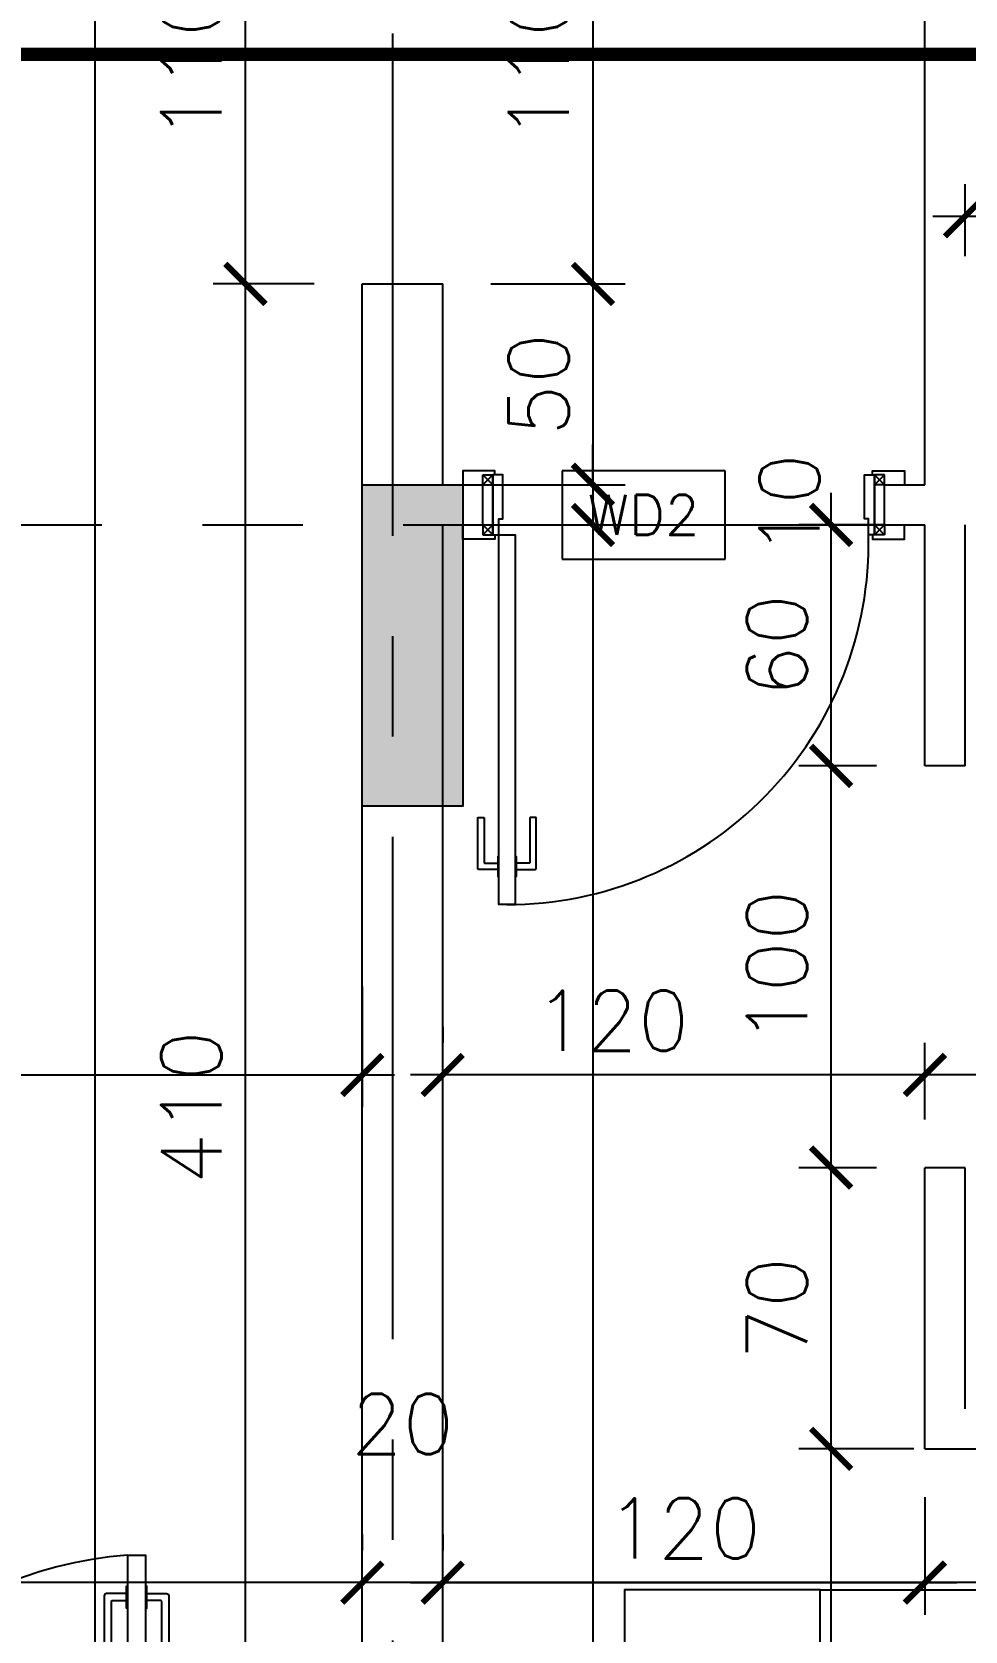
# Model space of a CAD drawing. Header units: centimetres. Extents: x -2093 to 438, y -64 to 4985.
# Drawn here: x -1062.2 to -830, y 1162.7 to 1560.7 of the extents above; entities that cross this region are included whole.
import ezdxf
from ezdxf.xclip import XClip

# ---------------------------------------------------------------- set-up
doc = ezdxf.new("R2010")
doc.units = ezdxf.units.CM
doc.header["$LTSCALE"] = 100
doc.header["$MEASUREMENT"] = 0
doc.header["$XCLIPFRAME"] = 0
doc.linetypes.add('GRID$0$GRID$0$XREF GRID$0$GRIDS$0$CENTER', pattern=[2, 1.25, -0.25, 0.25, -0.25])
doc.linetypes.add('XREF CUTTING LINES$0$DASHDOT', pattern=[1, 0.5, -0.25, 0, -0.25])
for name, color, linetype in [('$0$SCHEDUALE LINES-01', 2, 'Continuous'), ('A0-01 FLOOR PLANS$0$DIM IN', 1, 'Continuous'), ('A0-01 FLOOR PLANS$0$DOOR', 1, 'Continuous'), ('A0-01 FLOOR PLANS$0$HANDRAIL', 161, 'Continuous'), ('A0-01 FLOOR PLANS$0$TEXT-SCHED', 3, 'Continuous'), ('A0-01 FLOOR PLANS$0$WALL-01', 7, 'Continuous'), ('A0-01 FLOOR PLANS$0$WINDOW', 1, 'Continuous'), ('A0-01 FLOOR PLANS$0$WOODEN DOOR', 1, 'Continuous'), ('DIM IN', 1, 'Continuous'), ('GRID$0$XREF GRID', 11, 'GRID$0$GRID$0$XREF GRID$0$GRIDS$0$CENTER'), ('XREF CUTTING LINES$0$WALL SECT LINE', 6, 'XREF CUTTING LINES$0$DASHDOT'), ('XREF GF COL$0$COLUMN', 6, 'Continuous'), ('XREF GF COL$0$COLUMN HATCH', 201, 'Continuous')]:
    doc.layers.add(name, color=color, linetype=linetype)
doc.styles.add('A0-01 FLOOR PLANS$0$22', font='romans.shx')
doc.styles.add('A0-01 FLOOR PLANS$0$A0-01 GROUND FLOOR PLAN - For Entry modification$0$ROMANS', font='romans')
doc.dimstyles.new('A0-01 FLOOR PLANS$0$100', dxfattribs={"dimtxt": 15, "dimasz": 10, "dimexe": 8, "dimexo": 12, "dimgap": 6, "dimtad": 1, "dimdec": 0, "dimzin": 0, "dimdsep": 46, "dimtxsty": 'A0-01 FLOOR PLANS$0$22', "dimblk": 'A0-01 FLOOR PLANS$0$_ARCHTICK', "dimcen": 30, "dimdle": 8, "dimclrd": 1, "dimclre": 1, "dimclrt": 2, "dimadec": 0, "dimazin": 0, "dimtfac": 1, "dimtdec": 0, "dimtmove": 2, "dimatfit": 3, "dimldrblk": 'A0-01 FLOOR PLANS$0$_OBLIQUE', "dimfxl": 100, "dimtolj": 1, "dimtzin": 0, "dimarcsym": 0})
doc.dimstyles.new('A0-01 FLOOR PLANS$0$A0-01 GROUND FLOOR PLAN - For Entry modification$0$text', dxfattribs={"dimtxt": 18, "dimasz": 10, "dimexe": 10, "dimexo": 10, "dimgap": -6, "dimtad": 1, "dimtih": 1, "dimtoh": 1, "dimdec": 0, "dimdsep": 46, "dimtxsty": 'A0-01 FLOOR PLANS$0$A0-01 GROUND FLOOR PLAN - For Entry modification$0$ROMANS', "dimblk1": 'A0-01 FLOOR PLANS$0$A0-01 GROUND FLOOR PLAN - For Entry modification$0$_ARCHTICK', "dimblk2": 'A0-01 FLOOR PLANS$0$A0-01 GROUND FLOOR PLAN - For Entry modification$0$_ARCHTICK', "dimsah": 1, "dimcen": 25, "dimdle": 10, "dimse1": 1, "dimse2": 1, "dimsd1": 1, "dimsd2": 1, "dimclrd": 1, "dimclre": 1, "dimclrt": 2, "dimadec": 0, "dimazin": 0, "dimtfac": 1, "dimtdec": 0, "dimtmove": 2, "dimatfit": 3, "dimldrblk": 'A0-01 FLOOR PLANS$0$A0-01 GROUND FLOOR PLAN - For Entry modification$0$_ARCHTICK', "dimfxl": 1, "dimtolj": 1, "dimtzin": 0, "dimarcsym": 0})

# ---------------------------------------------------------------- blocks, each defined once
blk = doc.blocks.new('A0-01 FLOOR PLANS$0$d2232')
at = {"layer": 'A0-01 FLOOR PLANS$0$WOODEN DOOR'}
for p, q in [((-134.5, 31), (-137, 28.5)), ((-134.5, 28.5), (-137, 31)), ((0.5, 31), (3, 28.5)), ((0.5, 28.5), (3, 31)), ((-134.5, 1), (-137, 3.5)), ((-134.5, 3.5), (-137, 1)), ((0.5, 1), (3, 3.5)), ((0.5, 3.5), (3, 1))]:
    blk.add_line(p, q, dxfattribs=at)
for points in [[(-5.39, 122.02), (-1, 122.02), (-1, 31), (-5.39, 31)], [(-129.61, 72.28), (-134, 72.28), (-134, 31), (-129.61, 31)]]:
    blk.add_lwpolyline(points, close=True, dxfattribs=at)
for points in [[(-5.72, 112.47), (-10.66, 112.47, 0.414214), (-11.21, 111.92), (-11.21, 98.42, 0.414214), (-10.99, 98.2), (-9.67, 98.2, 0.414214), (-9.45, 98.42), (-9.45, 110.49, -0.414214), (-9.23, 110.71), (-5.72, 110.71)], [(-0.67, 112.47), (4.27, 112.47, -0.414214), (4.81, 111.92), (4.81, 98.42, -0.414214), (4.6, 98.2), (3.28, 98.2, -0.414214), (3.06, 98.42), (3.06, 110.49, 0.414214), (2.84, 110.71), (-0.67, 110.71)]]:
    blk.add_lwpolyline(points, format="xyb", dxfattribs=at)
for points in [[(-5.39, 108.85), (-5.72, 108.85), (-5.72, 114.34), (-5.39, 114.34)], [(-1, 108.85), (-0.67, 108.85), (-0.67, 114.34), (-1, 114.34)], [(-134, 31), (-134, 32), (-142, 32), (-142, 28.5)], [(0, 31), (0, 32), (8, 32), (8, 28.5)], [(-134.5, 31), (-137, 31), (-137, 28.5), (-134.5, 28.5)], [(-134.5, 31), (-133, 31), (-133, 27), (-132, 27), (-132, 1), (-134.5, 1), (-134.5, 31)], [(0.5, 31), (-1, 31), (-1, 27), (-2, 27), (-2, 1), (0.5, 1), (0.5, 31)], [(0.5, 31), (3, 31), (3, 28.5), (0.5, 28.5)], [(-134, 1), (-134, 0), (-142, 0), (-142, 3.5)], [(-134.5, 3.5), (-137, 3.5), (-137, 1), (-134.5, 1)], [(0, 1), (0, 0), (8, 0), (8, 3.5)], [(0.5, 3.5), (3, 3.5), (3, 1), (0.5, 1)]]:
    blk.add_lwpolyline(points, dxfattribs=at)
for centre, radius, start, end in [((1.03, 28.17), 94.08, 93.9429, 178.2769), ((-134.5, 31), 41.5, 0, 83.2298)]:
    blk.add_arc(centre, radius, start, end, dxfattribs=at)
blk = doc.blocks.new('XREF CUTTING LINES')
at = {"layer": 'XREF CUTTING LINES$0$WALL SECT LINE', "const_width": 3.32}
blk.add_lwpolyline([(-351.38, 1630.68), (-351.38, 1555.16), (-1935.28, 1555.16)], dxfattribs=at)
blk = doc.blocks.new('XREF GF COL')
at = {"layer": 'XREF GF COL$0$COLUMN HATCH'}
blk.add_hatch(color=256, dxfattribs=at).paths.add_polyline_path([(-11264.7, 1448), (-11289.7, 1448), (-11289.7, 1368), (-11264.7, 1368)])
at = {"layer": 'XREF GF COL$0$COLUMN'}
blk.add_lwpolyline([(-11289.7, 1448), (-11264.7, 1448), (-11264.7, 1368), (-11289.7, 1368)], close=True, dxfattribs=at)
blk = doc.blocks.new('GRID')
at = {"layer": 'GRID$0$XREF GRID'}
for p, q in [((-972.5, 2960.33, 0), (-972.5, 522.76)), ((-1969.8, 1438), (-230.24, 1438))]:
    blk.add_line(p, q, dxfattribs=at)
blk = doc.blocks.new('*D223')
at = {"layer": 'A0-01 FLOOR PLANS$0$TEXT-SCHED', "color": 1, "lineweight": -2, "transparency": 16777216}
for p, q in [((-889.73, 1451.51), (-930.3, 1451.51)), ((-930.3, 1451.51), (-930.3, 1429.51)), ((-889.73, 1429.51), (-889.73, 1451.51)), ((-930.3, 1429.51), (-889.73, 1429.51))]:
    blk.add_line(p, q, dxfattribs=at)
at = {"layer": 'Defpoints', "color": 0, "transparency": 16777216}
blk.add_point((-910.01, 1440.51), dxfattribs=at)
blk.add_point((-910.01, 1440.51), dxfattribs=at)
blk.add_point((-910.01, 1440.51), dxfattribs=at)
at = {"layer": 'A0-01 FLOOR PLANS$0$TEXT-SCHED', "color": 2, "transparency": 16777216, "insert": (-910.01, 1440.51), "char_height": 8, "width": 47.1429, "attachment_point": 5, "style": 'A0-01 FLOOR PLANS$0$A0-01 GROUND FLOOR PLAN - For Entry modification$0$ROMANS'}
blk.add_mtext('\\A1;{\\H1.25x;WD2}', dxfattribs=at)
blk = doc.blocks.new('A0-01 FLOOR PLANS$0$A0-01 GROUND FLOOR PLAN - For Entry modification$0$_ARCHTICK')
at = {"color": 0, "linetype": 'ByBlock', "const_width": 0.15}
blk.add_lwpolyline([(-0.5, -0.5), (0.5, 0.5)], dxfattribs=at)
blk = doc.blocks.new('A0-01 FLOOR PLANS$0$_ARCHTICK')
at = {"color": 0, "linetype": 'ByBlock', "const_width": 0.15}
blk.add_lwpolyline([(-0.5, -0.5), (0.5, 0.5)], dxfattribs=at)
blk = doc.blocks.new('*D249')
at = {"layer": 'A0-01 FLOOR PLANS$0$DIM IN', "color": 1, "lineweight": -2, "transparency": 16777216}
for p, q in [((-1046.47, 1080), (-1046.47, 2136.07)), ((-1036.85, 2128.07), (-1054.47, 2128.07)), ((-1036.85, 1088), (-1054.47, 1088))]:
    blk.add_line(p, q, dxfattribs=at)
at = {"layer": 'Defpoints', "color": 0, "transparency": 16777216}
for p in [(-1046.47, 2128.07), (-1024.85, 2128.07), (-1024.85, 1088)]:
    blk.add_point(p, dxfattribs=at)
at = {"layer": 'A0-01 FLOOR PLANS$0$DIM IN', "color": 1, "lineweight": -2, "transparency": 16777216, "xscale": 10, "yscale": 10, "zscale": 10}
for p, rotation in [((-1046.47, 2128.07), 90), ((-1046.47, 1088), 270)]:
    blk.add_blockref('A0-01 FLOOR PLANS$0$_ARCHTICK', p, dxfattribs=dict(at, rotation=rotation))
at = {"layer": 'A0-01 FLOOR PLANS$0$DIM IN', "color": 2, "transparency": 16777216, "insert": (-1059.97, 1608.04), "char_height": 15, "attachment_point": 5, "rotation": 90, "style": 'A0-01 FLOOR PLANS$0$22'}
blk.add_mtext('\\A1;1040', dxfattribs=at)
blk = doc.blocks.new('A0-01 FLOOR PLANS$0$_OBLIQUE')
at = {"color": 0, "linetype": 'ByBlock'}
blk.add_line((-0.5, -0.5), (0.5, 0.5), dxfattribs=at)
blk = doc.blocks.new('*D255')
at = {"layer": 'A0-01 FLOOR PLANS$0$DIM IN', "color": 1, "lineweight": -2, "transparency": 16777216}
for p, q in [((-863.32, 780), (-863.32, 1216)), ((-842.76, 1208), (-871.32, 1208)), ((-842.76, 788), (-871.32, 788))]:
    blk.add_line(p, q, dxfattribs=at)
at = {"layer": 'Defpoints', "color": 0, "transparency": 16777216}
for p in [(-863.32, 1208), (-830.76, 1208), (-830.76, 788)]:
    blk.add_point(p, dxfattribs=at)
at = {"layer": 'A0-01 FLOOR PLANS$0$DIM IN', "color": 1, "lineweight": -2, "transparency": 16777216, "xscale": 10, "yscale": 10, "zscale": 10}
for p, rotation in [((-863.32, 1208), 90), ((-863.32, 788), 270)]:
    blk.add_blockref('A0-01 FLOOR PLANS$0$_ARCHTICK', p, dxfattribs=dict(at, rotation=rotation))
at = {"layer": 'A0-01 FLOOR PLANS$0$DIM IN', "color": 2, "transparency": 16777216, "insert": (-876.82, 1028.35), "char_height": 15, "attachment_point": 5, "rotation": 90, "style": 'A0-01 FLOOR PLANS$0$22'}
blk.add_mtext('\\A1;420', dxfattribs=at)
blk = doc.blocks.new('*D256')
at = {"layer": 'A0-01 FLOOR PLANS$0$DIM IN', "color": 1, "lineweight": -2, "transparency": 16777216}
for p, q in [((-840, 1196), (-840, 1166.7)), ((-430, 1196), (-430, 1166.7)), ((-422, 1174.7), (-848, 1174.7))]:
    blk.add_line(p, q, dxfattribs=at)
at = {"layer": 'Defpoints', "color": 0, "transparency": 16777216}
for p in [(-840, 1208), (-430, 1208), (-840, 1174.7)]:
    blk.add_point(p, dxfattribs=at)
at = {"layer": 'A0-01 FLOOR PLANS$0$DIM IN', "color": 1, "lineweight": -2, "transparency": 16777216, "xscale": 10, "yscale": 10, "zscale": 10, "rotation": 180}
blk.add_blockref('A0-01 FLOOR PLANS$0$_ARCHTICK', (-840, 1174.7), dxfattribs=at)
at = {"layer": 'A0-01 FLOOR PLANS$0$DIM IN', "color": 1, "lineweight": -2, "transparency": 16777216, "xscale": 10, "yscale": 10, "zscale": 10}
blk.add_blockref('A0-01 FLOOR PLANS$0$_ARCHTICK', (-430, 1174.7), dxfattribs=at)
at = {"layer": 'A0-01 FLOOR PLANS$0$DIM IN', "color": 2, "transparency": 16777216, "insert": (-635, 1188.2), "char_height": 15, "attachment_point": 5, "style": 'A0-01 FLOOR PLANS$0$22'}
blk.add_mtext('\\A1;410', dxfattribs=at)
blk = doc.blocks.new('*D257')
at = {"layer": 'A0-01 FLOOR PLANS$0$DIM IN', "color": 1, "lineweight": -2, "transparency": 16777216}
for p, q in [((-840, 1196), (-840, 1166.7)), ((-960, 1186.7), (-960, 1182.7)), ((-832, 1174.7), (-968, 1174.7))]:
    blk.add_line(p, q, dxfattribs=at)
at = {"layer": 'Defpoints', "color": 0, "transparency": 16777216}
for p in [(-840, 1208), (-960, 1174.7), (-960, 1174.7)]:
    blk.add_point(p, dxfattribs=at)
at = {"layer": 'A0-01 FLOOR PLANS$0$DIM IN', "color": 1, "lineweight": -2, "transparency": 16777216, "xscale": 10, "yscale": 10, "zscale": 10, "rotation": 180}
blk.add_blockref('A0-01 FLOOR PLANS$0$_ARCHTICK', (-960, 1174.7), dxfattribs=at)
at = {"layer": 'A0-01 FLOOR PLANS$0$DIM IN', "color": 1, "lineweight": -2, "transparency": 16777216, "xscale": 10, "yscale": 10, "zscale": 10}
blk.add_blockref('A0-01 FLOOR PLANS$0$_ARCHTICK', (-840, 1174.7), dxfattribs=at)
at = {"layer": 'A0-01 FLOOR PLANS$0$DIM IN', "color": 2, "transparency": 16777216, "insert": (-900, 1188.2), "char_height": 15, "attachment_point": 5, "style": 'A0-01 FLOOR PLANS$0$22'}
blk.add_mtext('\\A1;120', dxfattribs=at)
blk = doc.blocks.new('*D201')
at = {"layer": 'A0-01 FLOOR PLANS$0$DIM IN', "color": 1, "lineweight": -2, "transparency": 16777216}
for p, q in [((-840, 1196), (-840, 1166.7)), ((-960, 1186.7), (-960, 1182.7)), ((-968, 1174.7), (-832, 1174.7))]:
    blk.add_line(p, q, dxfattribs=at)
at = {"layer": 'Defpoints', "color": 0, "transparency": 16777216}
for p in [(-840, 1208), (-960, 1174.7), (-840, 1174.7)]:
    blk.add_point(p, dxfattribs=at)
at = {"layer": 'A0-01 FLOOR PLANS$0$DIM IN', "color": 1, "lineweight": -2, "transparency": 16777216, "xscale": 10, "yscale": 10, "zscale": 10, "rotation": 180}
blk.add_blockref('A0-01 FLOOR PLANS$0$_ARCHTICK', (-960, 1174.7), dxfattribs=at)
at = {"layer": 'A0-01 FLOOR PLANS$0$DIM IN', "color": 1, "lineweight": -2, "transparency": 16777216, "xscale": 10, "yscale": 10, "zscale": 10}
blk.add_blockref('A0-01 FLOOR PLANS$0$_ARCHTICK', (-840, 1174.7), dxfattribs=at)
at = {"layer": 'A0-01 FLOOR PLANS$0$DIM IN', "color": 2, "transparency": 16777216, "insert": (-900, 1188.2), "char_height": 15, "attachment_point": 5, "style": 'A0-01 FLOOR PLANS$0$22'}
blk.add_mtext('\\A1;120', dxfattribs=at)
blk = doc.blocks.new('*D202')
at = {"layer": 'A0-01 FLOOR PLANS$0$DIM IN', "color": 1, "lineweight": -2, "transparency": 16777216}
for p, q in [((-863.32, 1200), (-863.32, 1286)), ((-852, 1278), (-871.32, 1278)), ((-852, 1208), (-871.32, 1208))]:
    blk.add_line(p, q, dxfattribs=at)
at = {"layer": 'Defpoints', "color": 0, "transparency": 16777216}
for p in [(-863.32, 1278), (-840, 1278), (-840, 1208)]:
    blk.add_point(p, dxfattribs=at)
at = {"layer": 'A0-01 FLOOR PLANS$0$DIM IN', "color": 1, "lineweight": -2, "transparency": 16777216, "xscale": 10, "yscale": 10, "zscale": 10}
for p, rotation in [((-863.32, 1278), 90), ((-863.32, 1208), 270)]:
    blk.add_blockref('A0-01 FLOOR PLANS$0$_ARCHTICK', p, dxfattribs=dict(at, rotation=rotation))
at = {"layer": 'A0-01 FLOOR PLANS$0$DIM IN', "color": 2, "transparency": 16777216, "insert": (-876.82, 1243), "char_height": 15, "attachment_point": 5, "rotation": 90, "style": 'A0-01 FLOOR PLANS$0$22'}
blk.add_mtext('\\A1;70', dxfattribs=at)
blk = doc.blocks.new('*D203')
at = {"layer": 'A0-01 FLOOR PLANS$0$DIM IN', "color": 1, "lineweight": -2, "transparency": 16777216}
for p, q in [((-863.32, 1270), (-863.32, 1386)), ((-852, 1378), (-871.32, 1378)), ((-852, 1278), (-871.32, 1278))]:
    blk.add_line(p, q, dxfattribs=at)
at = {"layer": 'Defpoints', "color": 0, "transparency": 16777216}
for p in [(-863.32, 1378), (-840, 1378), (-840, 1278)]:
    blk.add_point(p, dxfattribs=at)
at = {"layer": 'A0-01 FLOOR PLANS$0$DIM IN', "color": 1, "lineweight": -2, "transparency": 16777216, "xscale": 10, "yscale": 10, "zscale": 10}
for p, rotation in [((-863.32, 1378), 90), ((-863.32, 1278), 270)]:
    blk.add_blockref('A0-01 FLOOR PLANS$0$_ARCHTICK', p, dxfattribs=dict(at, rotation=rotation))
at = {"layer": 'A0-01 FLOOR PLANS$0$DIM IN', "color": 2, "transparency": 16777216, "insert": (-876.82, 1328), "char_height": 15, "attachment_point": 5, "rotation": 90, "style": 'A0-01 FLOOR PLANS$0$22'}
blk.add_mtext('\\A1;100', dxfattribs=at)
blk = doc.blocks.new('*D204')
at = {"layer": 'A0-01 FLOOR PLANS$0$DIM IN', "color": 1, "lineweight": -2, "transparency": 16777216}
for p, q in [((-863.32, 1370), (-863.32, 1446)), ((-852, 1438), (-871.32, 1438)), ((-852, 1378), (-871.32, 1378))]:
    blk.add_line(p, q, dxfattribs=at)
at = {"layer": 'Defpoints', "color": 0, "transparency": 16777216}
for p in [(-863.32, 1438), (-840, 1438), (-840, 1378)]:
    blk.add_point(p, dxfattribs=at)
at = {"layer": 'A0-01 FLOOR PLANS$0$DIM IN', "color": 1, "lineweight": -2, "transparency": 16777216, "xscale": 10, "yscale": 10, "zscale": 10}
for p, rotation in [((-863.32, 1438), 90), ((-863.32, 1378), 270)]:
    blk.add_blockref('A0-01 FLOOR PLANS$0$_ARCHTICK', p, dxfattribs=dict(at, rotation=rotation))
at = {"layer": 'A0-01 FLOOR PLANS$0$DIM IN', "color": 2, "transparency": 16777216, "insert": (-876.82, 1408), "char_height": 15, "attachment_point": 5, "rotation": 90, "style": 'A0-01 FLOOR PLANS$0$22'}
blk.add_mtext('\\A1;60', dxfattribs=at)
blk = doc.blocks.new('*D209')
at = {"layer": 'A0-01 FLOOR PLANS$0$DIM IN', "color": 1, "lineweight": -2, "transparency": 16777216}
for p, q in [((-840, 1290), (-840, 1309.08)), ((-675, 1300), (-675, 1309.08)), ((-667, 1301.08), (-848, 1301.08))]:
    blk.add_line(p, q, dxfattribs=at)
at = {"layer": 'Defpoints', "color": 0, "transparency": 16777216}
for p in [(-840, 1301.08), (-675, 1288), (-840, 1278)]:
    blk.add_point(p, dxfattribs=at)
at = {"layer": 'A0-01 FLOOR PLANS$0$DIM IN', "color": 1, "lineweight": -2, "transparency": 16777216, "xscale": 10, "yscale": 10, "zscale": 10, "rotation": 180}
blk.add_blockref('A0-01 FLOOR PLANS$0$_ARCHTICK', (-840, 1301.08), dxfattribs=at)
at = {"layer": 'A0-01 FLOOR PLANS$0$DIM IN', "color": 1, "lineweight": -2, "transparency": 16777216, "xscale": 10, "yscale": 10, "zscale": 10}
blk.add_blockref('A0-01 FLOOR PLANS$0$_ARCHTICK', (-675, 1301.08), dxfattribs=at)
at = {"layer": 'A0-01 FLOOR PLANS$0$DIM IN', "color": 2, "transparency": 16777216, "insert": (-757.5, 1314.58), "char_height": 15, "attachment_point": 5, "style": 'A0-01 FLOOR PLANS$0$22'}
blk.add_mtext('\\A1;165', dxfattribs=at)
blk = doc.blocks.new('*D210')
at = {"layer": 'A0-01 FLOOR PLANS$0$DIM IN', "color": 1, "lineweight": -2, "transparency": 16777216}
for p, q in [((-960, 1313.08), (-960, 1309.08)), ((-840, 1290), (-840, 1309.08)), ((-832, 1301.08), (-968, 1301.08))]:
    blk.add_line(p, q, dxfattribs=at)
at = {"layer": 'Defpoints', "color": 0, "transparency": 16777216}
for p in [(-960, 1301.08), (-960, 1301.08), (-840, 1278)]:
    blk.add_point(p, dxfattribs=at)
at = {"layer": 'A0-01 FLOOR PLANS$0$DIM IN', "color": 1, "lineweight": -2, "transparency": 16777216, "xscale": 10, "yscale": 10, "zscale": 10, "rotation": 180}
blk.add_blockref('A0-01 FLOOR PLANS$0$_ARCHTICK', (-960, 1301.08), dxfattribs=at)
at = {"layer": 'A0-01 FLOOR PLANS$0$DIM IN', "color": 1, "lineweight": -2, "transparency": 16777216, "xscale": 10, "yscale": 10, "zscale": 10}
blk.add_blockref('A0-01 FLOOR PLANS$0$_ARCHTICK', (-840, 1301.08), dxfattribs=at)
at = {"layer": 'A0-01 FLOOR PLANS$0$DIM IN', "color": 2, "transparency": 16777216, "insert": (-917.89, 1314.58), "char_height": 15, "attachment_point": 5, "style": 'A0-01 FLOOR PLANS$0$22'}
blk.add_mtext('\\A1;120', dxfattribs=at)
blk = doc.blocks.new('*D211')
at = {"layer": 'A0-01 FLOOR PLANS$0$DIM IN', "color": 1, "lineweight": -2, "transparency": 16777216}
for p, q in [((-830, 1504.91), (-830, 1522.82)), ((-430, 1504.91), (-430, 1522.82)), ((-422, 1514.82), (-838, 1514.82))]:
    blk.add_line(p, q, dxfattribs=at)
at = {"layer": 'Defpoints', "color": 0, "transparency": 16777216}
for p in [(-830, 1514.82), (-830, 1492.91), (-430, 1492.91)]:
    blk.add_point(p, dxfattribs=at)
at = {"layer": 'A0-01 FLOOR PLANS$0$DIM IN', "color": 1, "lineweight": -2, "transparency": 16777216, "xscale": 10, "yscale": 10, "zscale": 10, "rotation": 180}
blk.add_blockref('A0-01 FLOOR PLANS$0$_ARCHTICK', (-830, 1514.82), dxfattribs=at)
at = {"layer": 'A0-01 FLOOR PLANS$0$DIM IN', "color": 1, "lineweight": -2, "transparency": 16777216, "xscale": 10, "yscale": 10, "zscale": 10}
blk.add_blockref('A0-01 FLOOR PLANS$0$_ARCHTICK', (-430, 1514.82), dxfattribs=at)
at = {"layer": 'A0-01 FLOOR PLANS$0$DIM IN', "color": 2, "transparency": 16777216, "insert": (-743.23, 1528.32), "char_height": 15, "attachment_point": 5, "style": 'A0-01 FLOOR PLANS$0$22'}
blk.add_mtext('\\A1;400', dxfattribs=at)
blk = doc.blocks.new('*D311')
at = {"layer": 'A0-01 FLOOR PLANS$0$DIM IN', "color": 1, "lineweight": -2, "transparency": 16777216}
for p, q in [((-980, 1186.7), (-980, 1182.7)), ((-960, 1186.7), (-960, 1182.7)), ((-952, 1174.7), (-988, 1174.7))]:
    blk.add_line(p, q, dxfattribs=at)
at = {"layer": 'Defpoints', "color": 0, "transparency": 16777216}
for p in [(-980, 1174.7), (-980, 1174.7), (-960, 1174.7)]:
    blk.add_point(p, dxfattribs=at)
at = {"layer": 'A0-01 FLOOR PLANS$0$DIM IN', "color": 1, "lineweight": -2, "transparency": 16777216, "xscale": 10, "yscale": 10, "zscale": 10, "rotation": 180}
blk.add_blockref('A0-01 FLOOR PLANS$0$_ARCHTICK', (-980, 1174.7), dxfattribs=at)
at = {"layer": 'A0-01 FLOOR PLANS$0$DIM IN', "color": 1, "lineweight": -2, "transparency": 16777216, "xscale": 10, "yscale": 10, "zscale": 10}
blk.add_blockref('A0-01 FLOOR PLANS$0$_ARCHTICK', (-960, 1174.7), dxfattribs=at)
at = {"layer": 'A0-01 FLOOR PLANS$0$DIM IN', "color": 2, "transparency": 16777216, "insert": (-970, 1214.2), "char_height": 15, "attachment_point": 5, "style": 'A0-01 FLOOR PLANS$0$22'}
blk.add_mtext('\\A1;20', dxfattribs=at)
blk = doc.blocks.new('*D312')
at = {"layer": 'A0-01 FLOOR PLANS$0$DIM IN', "color": 1, "lineweight": -2, "transparency": 16777216}
for p, q in [((-980, 1186.7), (-980, 1182.7)), ((-1240, 1100), (-1240, 1182.7)), ((-972, 1174.7), (-1248, 1174.7))]:
    blk.add_line(p, q, dxfattribs=at)
at = {"layer": 'Defpoints', "color": 0, "transparency": 16777216}
for p in [(-1240, 1174.7), (-980, 1174.7), (-1240, 1088)]:
    blk.add_point(p, dxfattribs=at)
at = {"layer": 'A0-01 FLOOR PLANS$0$DIM IN', "color": 1, "lineweight": -2, "transparency": 16777216, "xscale": 10, "yscale": 10, "zscale": 10, "rotation": 180}
blk.add_blockref('A0-01 FLOOR PLANS$0$_ARCHTICK', (-1240, 1174.7), dxfattribs=at)
at = {"layer": 'A0-01 FLOOR PLANS$0$DIM IN', "color": 1, "lineweight": -2, "transparency": 16777216, "xscale": 10, "yscale": 10, "zscale": 10}
blk.add_blockref('A0-01 FLOOR PLANS$0$_ARCHTICK', (-980, 1174.7), dxfattribs=at)
at = {"layer": 'A0-01 FLOOR PLANS$0$DIM IN', "color": 2, "transparency": 16777216, "insert": (-1110, 1188.2), "char_height": 15, "attachment_point": 5, "style": 'A0-01 FLOOR PLANS$0$22'}
blk.add_mtext('\\A1;260', dxfattribs=at)
blk = doc.blocks.new('*D324')
at = {"layer": 'A0-01 FLOOR PLANS$0$DIM IN', "color": 1, "lineweight": -2, "transparency": 16777216}
for p, q in [((-922.61, 1616), (-922.61, 1490)), ((-948, 1608), (-914.61, 1608)), ((-948, 1498), (-914.61, 1498))]:
    blk.add_line(p, q, dxfattribs=at)
at = {"layer": 'Defpoints', "color": 0, "transparency": 16777216}
for p in [(-960, 1608), (-960, 1498), (-922.61, 1498)]:
    blk.add_point(p, dxfattribs=at)
at = {"layer": 'A0-01 FLOOR PLANS$0$DIM IN', "color": 1, "lineweight": -2, "transparency": 16777216, "xscale": 10, "yscale": 10, "zscale": 10}
for p, rotation in [((-922.61, 1608), 90), ((-922.61, 1498), 270)]:
    blk.add_blockref('A0-01 FLOOR PLANS$0$_ARCHTICK', p, dxfattribs=dict(at, rotation=rotation))
at = {"layer": 'A0-01 FLOOR PLANS$0$DIM IN', "color": 2, "transparency": 16777216, "insert": (-936.11, 1553), "char_height": 15, "attachment_point": 5, "rotation": 90, "style": 'A0-01 FLOOR PLANS$0$22'}
blk.add_mtext('\\A1;110', dxfattribs=at)
blk = doc.blocks.new('*D325')
at = {"layer": 'A0-01 FLOOR PLANS$0$DIM IN', "color": 1, "lineweight": -2, "transparency": 16777216}
for p, q in [((-922.61, 1506), (-922.61, 1440)), ((-948, 1498), (-914.61, 1498)), ((-948, 1448), (-914.61, 1448))]:
    blk.add_line(p, q, dxfattribs=at)
at = {"layer": 'Defpoints', "color": 0, "transparency": 16777216}
for p in [(-960, 1498), (-960, 1448), (-922.61, 1448)]:
    blk.add_point(p, dxfattribs=at)
at = {"layer": 'A0-01 FLOOR PLANS$0$DIM IN', "color": 1, "lineweight": -2, "transparency": 16777216, "xscale": 10, "yscale": 10, "zscale": 10}
for p, rotation in [((-922.61, 1498), 90), ((-922.61, 1448), 270)]:
    blk.add_blockref('A0-01 FLOOR PLANS$0$_ARCHTICK', p, dxfattribs=dict(at, rotation=rotation))
at = {"layer": 'A0-01 FLOOR PLANS$0$DIM IN', "color": 2, "transparency": 16777216, "insert": (-936.11, 1473), "char_height": 15, "attachment_point": 5, "rotation": 90, "style": 'A0-01 FLOOR PLANS$0$22'}
blk.add_mtext('\\A1;50', dxfattribs=at)
blk = doc.blocks.new('*D326')
at = {"layer": 'A0-01 FLOOR PLANS$0$DIM IN', "color": 1, "lineweight": -2, "transparency": 16777216}
for p, q in [((-922.61, 1448), (-922.61, 1458)), ((-948, 1448), (-914.61, 1448)), ((-922.61, 1448), (-922.61, 1438)), ((-943, 1438), (-914.61, 1438)), ((-922.61, 1438), (-922.61, 1428))]:
    blk.add_line(p, q, dxfattribs=at)
at = {"layer": 'Defpoints', "color": 0, "transparency": 16777216}
for p in [(-960, 1448), (-955, 1438), (-922.61, 1438)]:
    blk.add_point(p, dxfattribs=at)
at = {"layer": 'A0-01 FLOOR PLANS$0$DIM IN', "color": 1, "lineweight": -2, "transparency": 16777216, "xscale": 10, "yscale": 10, "zscale": 10}
for p, rotation in [((-922.61, 1448), 270), ((-922.61, 1438), 90)]:
    blk.add_blockref('A0-01 FLOOR PLANS$0$_ARCHTICK', p, dxfattribs=dict(at, rotation=rotation))
at = {"layer": 'A0-01 FLOOR PLANS$0$DIM IN', "color": 2, "transparency": 16777216, "insert": (-873.68, 1443), "char_height": 15, "attachment_point": 5, "rotation": 90, "style": 'A0-01 FLOOR PLANS$0$22'}
blk.add_mtext('\\A1;10', dxfattribs=at)
blk = doc.blocks.new('*D327')
at = {"layer": 'A0-01 FLOOR PLANS$0$DIM IN', "color": 1, "lineweight": -2, "transparency": 16777216}
for p, q in [((-922.61, 1446), (-922.61, 780)), ((-943, 1438), (-914.61, 1438)), ((-915.89, 788), (-914.61, 788))]:
    blk.add_line(p, q, dxfattribs=at)
at = {"layer": 'Defpoints', "color": 0, "transparency": 16777216}
for p in [(-955, 1438), (-927.89, 788), (-922.61, 788)]:
    blk.add_point(p, dxfattribs=at)
at = {"layer": 'A0-01 FLOOR PLANS$0$DIM IN', "color": 1, "lineweight": -2, "transparency": 16777216, "xscale": 10, "yscale": 10, "zscale": 10}
for p, rotation in [((-922.61, 1438), 90), ((-922.61, 788), 270)]:
    blk.add_blockref('A0-01 FLOOR PLANS$0$_ARCHTICK', p, dxfattribs=dict(at, rotation=rotation))
at = {"layer": 'A0-01 FLOOR PLANS$0$DIM IN', "color": 2, "transparency": 16777216, "insert": (-936.11, 1113), "char_height": 15, "attachment_point": 5, "rotation": 90, "style": 'A0-01 FLOOR PLANS$0$22'}
blk.add_mtext('\\A1;650', dxfattribs=at)
blk = doc.blocks.new('*D365')
at = {"layer": 'A0-01 FLOOR PLANS$0$DIM IN', "color": 1, "lineweight": -2, "transparency": 16777216}
for p, q in [((-1385, 1323.1), (-1385, 1293.08)), ((-980, 1323.1), (-980, 1293.08)), ((-1393, 1301.08), (-972, 1301.08))]:
    blk.add_line(p, q, dxfattribs=at)
at = {"layer": 'Defpoints', "color": 0, "transparency": 16777216}
for p in [(-1385, 1335.1), (-980, 1335.1), (-980, 1301.08)]:
    blk.add_point(p, dxfattribs=at)
at = {"layer": 'A0-01 FLOOR PLANS$0$DIM IN', "color": 1, "lineweight": -2, "transparency": 16777216, "xscale": 10, "yscale": 10, "zscale": 10, "rotation": 180}
blk.add_blockref('A0-01 FLOOR PLANS$0$_ARCHTICK', (-1385, 1301.08), dxfattribs=at)
at = {"layer": 'A0-01 FLOOR PLANS$0$DIM IN', "color": 1, "lineweight": -2, "transparency": 16777216, "xscale": 10, "yscale": 10, "zscale": 10}
blk.add_blockref('A0-01 FLOOR PLANS$0$_ARCHTICK', (-980, 1301.08), dxfattribs=at)
at = {"layer": 'A0-01 FLOOR PLANS$0$DIM IN', "color": 2, "transparency": 16777216, "insert": (-1182.5, 1314.58), "char_height": 15, "attachment_point": 5, "style": 'A0-01 FLOOR PLANS$0$22'}
blk.add_mtext('\\A1;405', dxfattribs=at)
blk = doc.blocks.new('*D368')
at = {"layer": 'A0-01 FLOOR PLANS$0$DIM IN', "color": 1, "lineweight": -2, "transparency": 16777216}
for p, q in [((-1009.09, 1080), (-1009.09, 1506)), ((-992, 1498), (-1017.09, 1498)), ((-992, 1088), (-1017.09, 1088))]:
    blk.add_line(p, q, dxfattribs=at)
at = {"layer": 'Defpoints', "color": 0, "transparency": 16777216}
for p in [(-1009.09, 1498), (-980, 1498), (-980, 1088)]:
    blk.add_point(p, dxfattribs=at)
at = {"layer": 'A0-01 FLOOR PLANS$0$DIM IN', "color": 1, "lineweight": -2, "transparency": 16777216, "xscale": 10, "yscale": 10, "zscale": 10}
for p, rotation in [((-1009.09, 1498), 90), ((-1009.09, 1088), 270)]:
    blk.add_blockref('A0-01 FLOOR PLANS$0$_ARCHTICK', p, dxfattribs=dict(at, rotation=rotation))
at = {"layer": 'A0-01 FLOOR PLANS$0$DIM IN', "color": 2, "transparency": 16777216, "insert": (-1022.59, 1293), "char_height": 15, "attachment_point": 5, "rotation": 90, "style": 'A0-01 FLOOR PLANS$0$22'}
blk.add_mtext('\\A1;410', dxfattribs=at)
blk = doc.blocks.new('*D369')
at = {"layer": 'A0-01 FLOOR PLANS$0$DIM IN', "color": 1, "lineweight": -2, "transparency": 16777216}
for p, q in [((-1009.09, 1490), (-1009.09, 1616)), ((-992, 1608), (-1017.09, 1608)), ((-992, 1498), (-1017.09, 1498))]:
    blk.add_line(p, q, dxfattribs=at)
at = {"layer": 'Defpoints', "color": 0, "transparency": 16777216}
for p in [(-1009.09, 1608), (-980, 1608), (-980, 1498)]:
    blk.add_point(p, dxfattribs=at)
at = {"layer": 'A0-01 FLOOR PLANS$0$DIM IN', "color": 1, "lineweight": -2, "transparency": 16777216, "xscale": 10, "yscale": 10, "zscale": 10}
for p, rotation in [((-1009.09, 1608), 90), ((-1009.09, 1498), 270)]:
    blk.add_blockref('A0-01 FLOOR PLANS$0$_ARCHTICK', p, dxfattribs=dict(at, rotation=rotation))
at = {"layer": 'A0-01 FLOOR PLANS$0$DIM IN', "color": 2, "transparency": 16777216, "insert": (-1022.59, 1553), "char_height": 15, "attachment_point": 5, "rotation": 90, "style": 'A0-01 FLOOR PLANS$0$22'}
blk.add_mtext('\\A1;110', dxfattribs=at)
blk = doc.blocks.new('A0-01 FLOOR PLANS$0$DOOR 25CM')
at = {"layer": 'A0-01 FLOOR PLANS$0$DOOR'}
blk.add_lwpolyline([(-4739.05, 1353.5), (-4735.05, 1353.5), (-4735.05, 1261.5), (-4739.05, 1261.5)], close=True, dxfattribs=at)
for points in [[(-4739.05, 1341.5), (-4739.35, 1341.5), (-4739.35, 1346.5), (-4739.05, 1346.5)], [(-4735.05, 1341.5), (-4734.75, 1341.5), (-4734.75, 1346.5), (-4735.05, 1346.5)]]:
    blk.add_lwpolyline(points, dxfattribs=at)
for points in [[(-4739.35, 1344.8), (-4743.85, 1344.8, 0.414214), (-4744.35, 1344.3), (-4744.35, 1332, 0.414214), (-4744.15, 1331.8), (-4742.95, 1331.8, 0.414214), (-4742.75, 1332), (-4742.75, 1343, -0.414214), (-4742.55, 1343.2), (-4739.35, 1343.2)], [(-4734.75, 1344.8), (-4730.26, 1344.8, -0.414214), (-4729.76, 1344.3), (-4729.76, 1332, -0.414214), (-4729.96, 1331.8), (-4731.16, 1331.8, -0.414214), (-4731.36, 1332), (-4731.36, 1343, 0.414214), (-4731.56, 1343.2), (-4734.75, 1343.2)]]:
    blk.add_lwpolyline(points, format="xyb", dxfattribs=at)
blk.add_arc((-4737.11, 1263.56), 89.94, 89.9604, 181.3128, dxfattribs=at)
blk = doc.blocks.new('A0-01 FLOOR PLANS$0$90-10')
at = {"layer": 'A0-01 FLOOR PLANS$0$DOOR', "linetype": 'Continuous'}
for p, q in [((9747.9, -4467.93), (9747.9, -4470.43)), ((9857.88, -4467.93), (9857.88, -4470.43)), ((9747.9, -4482.93), (9747.9, -4480.43)), ((9755.4, -4482.93), (9755.4, -4480.43)), ((9850.38, -4482.93), (9850.38, -4480.43)), ((9857.88, -4482.93), (9857.88, -4480.43))]:
    blk.add_line(p, q, dxfattribs=at)
at = {"layer": 'A0-01 FLOOR PLANS$0$DOOR'}
for p, q in [((9752.9, -4470.43), (9752.9, -4467.93)), ((9752.9, -4467.93), (9755.4, -4467.93)), ((9755.4, -4467.93), (9752.9, -4470.43)), ((9755.4, -4470.43), (9752.9, -4467.93)), ((9852.88, -4467.93), (9850.38, -4467.93)), ((9850.38, -4467.93), (9852.88, -4470.43)), ((9850.38, -4470.43), (9852.88, -4467.93)), ((9852.88, -4470.43), (9852.88, -4467.93)), ((9752.9, -4470.43), (9755.4, -4470.43)), ((9852.88, -4470.43), (9850.38, -4470.43)), ((9752.9, -4480.43), (9752.9, -4482.93)), ((9755.4, -4482.93), (9752.9, -4480.43)), ((9755.4, -4480.43), (9752.9, -4482.93)), ((9752.9, -4480.43), (9755.4, -4480.43)), ((9850.38, -4482.93), (9852.88, -4480.43)), ((9850.38, -4480.43), (9852.88, -4482.93)), ((9852.88, -4480.43), (9850.38, -4480.43)), ((9852.88, -4480.43), (9852.88, -4482.93)), ((9752.9, -4482.93), (9755.4, -4482.93)), ((9852.88, -4482.93), (9850.38, -4482.93))]:
    blk.add_line(p, q, dxfattribs=at)
for points in [[(9755.9, -4467.93), (9755.9, -4466.93), (9747.9, -4466.93), (9747.9, -4467.93)], [(9755.4, -4467.93), (9755.4, -4482.93)], [(9755.4, -4467.93), (9756.9, -4467.93), (9756.9, -4471.93), (9757.9, -4471.93), (9757.9, -4482.93), (9755.4, -4482.93), (9755.4, -4467.93)], [(9850.38, -4467.93), (9848.88, -4467.93), (9848.88, -4471.93), (9847.88, -4471.93), (9847.88, -4482.93), (9850.38, -4482.93), (9850.38, -4467.93)], [(9849.88, -4467.93), (9849.88, -4466.93), (9857.88, -4466.93), (9857.88, -4467.93)], [(9850.38, -4467.93), (9850.38, -4482.93)], [(9755.9, -4482.93), (9755.9, -4483.93), (9747.9, -4483.93), (9747.9, -4482.93)], [(9849.88, -4482.93), (9849.88, -4483.93), (9857.88, -4483.93), (9857.88, -4482.93)]]:
    blk.add_lwpolyline(points, dxfattribs=at)
at = {"layer": 'A0-01 FLOOR PLANS$0$DOOR', "linetype": 'Continuous', "xscale": -1}
blk.add_blockref('A0-01 FLOOR PLANS$0$DOOR 25CM', (5021.85, -5729.43), dxfattribs=at)
blk = doc.blocks.new('A0-01 FLOOR PLANS')
at = {"layer": 'A0-01 FLOOR PLANS$0$WALL-01'}
for p, q in [((-840, 1448), (-840, 1838.02)), ((-980, 1498), (-960, 1498)), ((-980, 1088), (-980, 1498)), ((-960, 1448), (-960, 1498)), ((-960, 1448), (-950, 1448)), ((-950, 1438), (-950, 1448)), ((-850, 1438), (-850, 1448)), ((-850, 1448), (-840, 1448)), ((-960, 788), (-960, 1438)), ((-960, 1438), (-950, 1438)), ((-850, 1438), (-840, 1438)), ((-840, 1378), (-840, 1438)), ((-830, 1378), (-830, 1438)), ((-830, 1378), (-840, 1378)), ((-840, 1208), (-840, 1278)), ((-830, 1278), (-840, 1278)), ((-830, 1218), (-830, 1278)), ((-840, 1208), (-430, 1208))]:
    blk.add_line(p, q, dxfattribs=at)
at = {"layer": 'A0-01 FLOOR PLANS$0$DOOR', "xscale": -1, "rotation": 180}
blk.add_blockref('A0-01 FLOOR PLANS$0$90-10', (-10702.9, -3032.43), dxfattribs=at)
at = {"layer": 'A0-01 FLOOR PLANS$0$HANDRAIL'}
blk.add_blockref('A0-01 FLOOR PLANS$0$d2232', (-1033, 1059.5), dxfattribs=at)
at = {"layer": 'A0-01 FLOOR PLANS$0$WALL-01'}
blk.add_blockref('GRID', (0, 0), dxfattribs=at)
at = {"layer": 'A0-01 FLOOR PLANS$0$WINDOW'}
for name, p in [('XREF CUTTING LINES', (0, 0)), ('XREF GF COL', (10309.7, 0))]:
    blk.add_blockref(name, p, dxfattribs=at)
at = {"layer": 'A0-01 FLOOR PLANS$0$DIM IN'}
for base, p1, p2, picture, middle in [((-1046.47, 2128.07), (-1024.85, 1088), (-1024.85, 2128.07), '*D249', (-1059.97, 1608.04)), ((-1009.09, 1608), (-980, 1498), (-980, 1608), '*D369', (-1022.59, 1553)), ((-922.61, 1498), (-960, 1608), (-960, 1498), '*D324', (-936.11, 1553)), ((-1009.09, 1498), (-980, 1088), (-980, 1498), '*D368', (-1022.59, 1293)), ((-922.61, 1448), (-960, 1498), (-960, 1448), '*D325', (-936.11, 1473)), ((-922.61, 788), (-955, 1438), (-927.89, 788), '*D327', (-936.11, 1113)), ((-863.32, 1438), (-840, 1378), (-840, 1438), '*D204', (-876.82, 1408)), ((-863.32, 1378), (-840, 1278), (-840, 1378), '*D203', (-876.82, 1328)), ((-863.32, 1278), (-840, 1208), (-840, 1278), '*D202', (-876.82, 1243))]:
    dim = blk.add_linear_dim(base=base, p1=p1, p2=p2, angle=90, dimstyle='A0-01 FLOOR PLANS$0$100', override={"dimfxl": 0.075}, dxfattribs=at)
    dim.commit()
    dim.dimension.update_dxf_attribs({"geometry": picture, "text_midpoint": middle})
for base, p1, p2, picture, middle in [((-830, 1514.82), (-430, 1492.91), (-830, 1492.91), '*D211', (-743.23, 1528.32)), ((-960, 1301.08), (-840, 1278), (-960, 1301.08), '*D210', (-917.89, 1314.58))]:
    dim = blk.add_linear_dim(base=base, p1=p1, p2=p2, dimstyle='A0-01 FLOOR PLANS$0$100', override={"dimfxl": 0.075}, dxfattribs=at)
    dim.commit()
    dim.dimension.update_dxf_attribs({"geometry": picture, "text_midpoint": middle, "dimtype": 128})
for base, p1, p2, picture, middle in [((-922.61, 1438), (-960, 1448), (-955, 1438), '*D326', (-873.68, 1443)), ((-863.32, 1208), (-830.76, 788), (-830.76, 1208), '*D255', (-876.82, 1028.35))]:
    dim = blk.add_linear_dim(base=base, p1=p1, p2=p2, angle=90, dimstyle='A0-01 FLOOR PLANS$0$100', override={"dimfxl": 0.075}, dxfattribs=at)
    dim.commit()
    dim.dimension.update_dxf_attribs({"geometry": picture, "text_midpoint": middle, "dimtype": 128})
for base, p1, p2, picture, middle in [((-980, 1301.08), (-1385, 1335.1), (-980, 1335.1), '*D365', (-1182.5, 1314.58)), ((-840, 1301.08), (-675, 1288), (-840, 1278), '*D209', (-757.5, 1314.58)), ((-980, 1174.7), (-960, 1174.7), (-980, 1174.7), '*D311', (-970, 1214.2)), ((-960, 1174.7), (-840, 1208), (-960, 1174.7), '*D257', (-900, 1188.2)), ((-840, 1174.7), (-960, 1174.7), (-840, 1208), '*D201', (-900, 1188.2)), ((-840, 1174.7), (-430, 1208), (-840, 1208), '*D256', (-635, 1188.2)), ((-1240, 1174.7), (-980, 1174.7), (-1240, 1088), '*D312', (-1110, 1188.2))]:
    dim = blk.add_linear_dim(base=base, p1=p1, p2=p2, dimstyle='A0-01 FLOOR PLANS$0$100', override={"dimfxl": 0.075}, dxfattribs=at)
    dim.commit()
    dim.dimension.update_dxf_attribs({"geometry": picture, "text_midpoint": middle})
at = {"layer": 'A0-01 FLOOR PLANS$0$TEXT-SCHED'}
dim = blk.add_linear_dim(base=(-910.01, 1440.51), p1=(-910.01, 1440.51), p2=(-910.01, 1440.51), angle=180, text='{\\H1.25x;WD2}', dimstyle='A0-01 FLOOR PLANS$0$A0-01 GROUND FLOOR PLAN - For Entry modification$0$text', override={"dimtxt": 8, "dimgap": -6, "dimclrt": 2}, dxfattribs=at)
dim.commit()
dim.dimension.update_dxf_attribs({"geometry": '*D223', "text_midpoint": (-910.01, 1440.51), "dimtype": 128})

msp = doc.modelspace()

# ---------------------------------------------------------------- linework, layer by layer
at = {"layer": '$0$SCHEDUALE LINES-01'}
for points in [[(-866.02, 1172.9), (-914.77, 1172.9), (-914.77, 1124.15), (-866.02, 1124.15)], [(-866.02, 1172.9), (-817.26, 1172.9), (-817.26, 1124.15), (-866.02, 1124.15)]]:
    msp.add_lwpolyline(points, close=True, dxfattribs=at)

# ---------------------------------------------------------------- block references
at = {"layer": 'DIM IN'}
ref = msp.add_blockref('A0-01 FLOOR PLANS', (0, 0), dxfattribs=at)
XClip(ref).set_block_clipping_path([(-2776.1374472706, -63.5198747971), (-25.2799057033, 3544.9387921137)])

doc.saveas('drawing.dxf')
